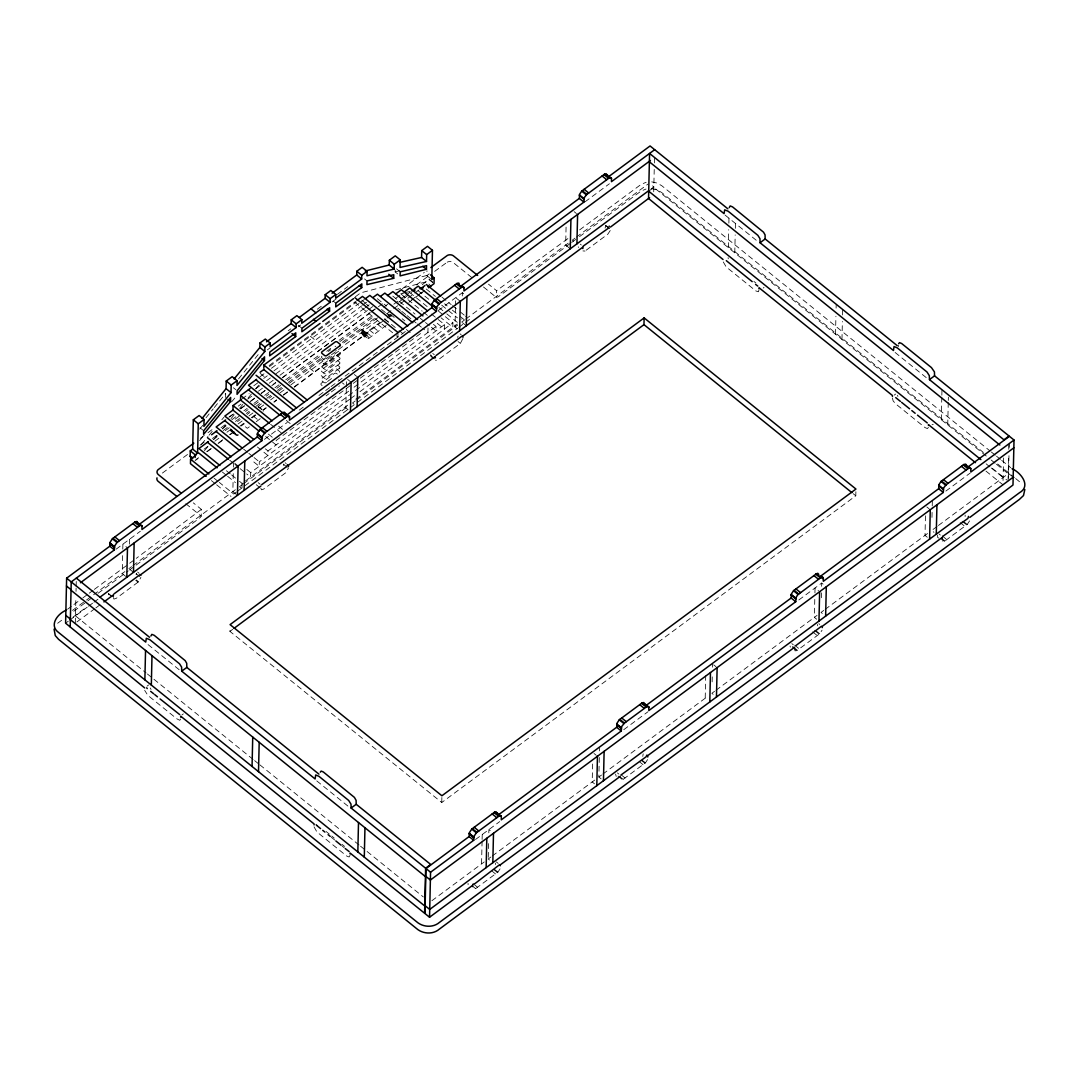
<?xml version="1.0" encoding="UTF-8"?>
<svg xmlns="http://www.w3.org/2000/svg" width="1079" height="1079" viewBox="0 0 1079 1079"><rect width="100%" height="100%" fill="white"/><g stroke="black" fill="none" stroke-linecap="round" stroke-linejoin="round"><path stroke-width="0.75" stroke-dasharray="5 3.75" d="M75.301 623.122L75.881 597.914M76.029 591.373L76.096 588.109M76.137 586.477L76.258 581.46M108.858 594.839L108.723 593.477M113.322 597.523L113.956 599.088L116.289 598.292L138.584 581.77L140.89 577.346M122.628 555.618L122.21 573.569L125.663 576.361M122.777 549.09L122.885 544.18L127.484 547.903M129.44 544.153L129.547 539.244L131.854 541.105M136.116 574.81L136.305 573.273M180.638 719.046L179.775 720.286L176.929 718.87L147.823 695.335L144.68 690.358M136.089 565.113L200.141 517.664L201.22 516.14L201.368 509.382L193.289 502.854M225.605 397.504L225.7 393.43L219.469 401.118M233.253 473.654L232.848 491.619L237.447 495.328M233.401 467.126L233.482 463.862M855.89 491.741L855.795 495.787L441.756 802.506L229.935 631.377L230.029 627.317M238.472 434.864L236.139 435.525L235.532 432.787L230.582 428.795L231.189 431.519L233.523 430.872M241.993 487.91L242.101 483.419L347.667 405.205M349.785 399.217L250.706 472.615L250.598 477.107L246.673 473.937M258.191 407.322L258.205 406.27L262.264 403.263M431.438 314.043L444.521 324.604L259.311 461.812L259.203 466.317L251.367 459.978M260.835 488.247L261.469 489.799L263.802 489.016L286.097 472.494L288.403 468.07M263.128 411.328L263.155 410.276L267.214 407.269M348.652 391.205L267.997 450.955L267.889 455.459L257.422 447.003M283.642 465.535L283.817 463.997M314.043 826.838L316.916 831.963L346.723 856.052L349.097 856.996L350.041 855.323M346.305 388.305L345.86 407.902L350.459 411.612M346.346 386.673L346.453 381.777M386.269 325.372L369.517 337.781C365.646 340.492 360.022 333.451 361.924 329.446L343.149 343.351M397.638 273.891L395.157 271.895L395.224 269.184M397.976 334.018L397.908 337.012L393.983 333.843M430.561 278.611L426.852 275.617L426.96 270.735M428.012 327.989L427.918 332.48L422.685 328.259M422.253 284.748L429.105 279.137L434.055 283.13M430.737 354.681L431.627 357.041M433.421 324.347L436.037 326.465L435.929 330.97L430.71 326.735M444.521 324.604L444.413 329.108L436.563 322.769M441.756 802.506L441.877 797.111M438.533 311.184L452.924 322.81L452.816 327.315L441.041 317.806M455.473 307.434L455.028 327.018L457.334 328.879M455.513 305.802L455.702 297.642L460.301 301.351M466.303 325.804L461.704 322.082L461.772 318.818M462.298 295.97L462.365 292.692L465.818 295.484M462.904 338.55L460.355 343.405L437.508 360.332L435.444 360.197M468.084 883.377L468.084 884.74M482.084 841.054L481.558 863.915L483.864 865.776M482.111 839.422L482.232 834.526L484.525 836.387M570.346 243.422L498.431 296.685L496.421 297.453L496.569 290.696L488.49 284.168M488.261 857.346L488.639 841.013M488.814 832.853L488.895 829.589L492.334 832.381M495.652 863.119L495.598 864.589M566.07 227.103L565.666 245.068L570.265 248.777M592.6 763.999L592.196 781.951L594.489 783.813M605.09 228.128L605.832 225.228M601.151 778.876L598.858 777.015L599.304 757.431M599.452 750.903L599.519 747.639M615.596 774.102L616.217 776.435M653.712 191.779L654.225 169.47M654.373 162.942L654.481 158.047M643.178 753.843L642.774 756.46M705.72 675.387L705.207 698.234L707.5 700.096M712.127 681.874L712.315 673.714M712.464 667.186L712.531 663.922M728.325 247.63L728.73 229.665M728.878 223.137L728.986 218.241M734.772 252.85L735.19 234.885M735.338 228.357L735.446 223.461M758.996 289.752L758.483 291.748L755.974 290.993L726.167 266.904L722.984 261.428M794.683 648.735L794.98 650.839L796.841 650.664L819.689 633.751L822.063 630.163M814.78 599.411L814.375 617.363L816.682 619.225M814.928 592.87L815.05 587.974L818.489 590.766M817.666 624.404L817.599 625.82M821.375 597.739L821.483 592.83M821.632 586.302L821.712 583.038L824.005 584.899M835.51 334.234L835.915 316.282M836.104 308.108L836.171 304.844M841.971 339.453L842.375 321.488M842.524 314.96L842.632 310.064M892.4 398.03L893.156 400.956L895.961 404.099L925.067 427.608L927.441 428.565L928.385 427.378M898.578 346.629L898.605 345.293M925.458 515.816L925.013 535.413L928.453 538.192M931.973 517.407L932.189 507.616M932.229 505.984L932.337 501.088M937.611 535.184L937.705 537.544L938.865 538.084M941.279 419.704L941.805 396.843M941.846 395.211L941.954 390.315M947.74 424.924L948.266 402.062M948.293 400.43L948.374 397.166M965.179 515.128L965.112 516.531M1003.551 457.968L1002.944 484.808L985.95 471.078M1008.056 481.032L1008.622 455.824M1008.771 449.282L1008.878 444.386M1008.474 478.186L1009.013 453.908M1009.162 447.38L1009.243 444.116M458.116 336.108L457.577 337.417M610.228 230.542L607.868 234.13L585.56 250.665M500.063 868.865L497.918 872.115L475.637 888.637L474.086 889.487L472.804 888.894M647.575 759.589L645.444 762.84L623.149 779.348L621.598 780.198L620.317 779.618M969.576 520.887L967.216 524.461L944.907 540.997L943.086 541.82L942.196 540.862M764.026 287.378L763.231 288.066M388.319 315.527L389.02 314.124L393.956 318.13M201.368 509.382L136.251 558.356M238.526 378.931L259.607 352.833M205.995 417.789L213.251 408.82M214.289 407.525L218.444 402.4M199.682 429.132L202.798 425.328M199.588 440.583L203.864 435.417M231.567 401.927L236.908 395.494M201.584 444.238L207.977 436.509M209.043 435.215L214.37 428.781M221.842 419.758L223.973 417.182M204.403 450.806L207.6 446.949M213.993 439.22L217.189 435.35M222.517 428.902L225.713 425.045M231.041 418.598L235.316 413.446M239.578 408.294L242.775 404.436M248.103 397.989L251.299 394.132M255.561 388.979L258.758 385.109M933.241 424.411L932.054 424.748M338.793 386.444L339.049 386.242A1.565 1.214 1.3 0 0 339.345 385.837M894.235 395.103L895.624 394.064M57.632 623.271L63.58 618.82M147.041 686.15L148.592 684.99M181.946 714.918L183.336 713.88M332.103 301.931L336.001 299.045M288.214 330.767L290.817 328.839M317.266 309.255L322.216 305.573M337.376 294.351L347.775 286.636M298.209 326.775L300.758 324.887M267.336 349.893L269.939 347.964M355.342 296.779L360.629 292.868L426.326 275.604M269.13 365.565L355.76 301.405M269.453 366.55L356.529 302.039M259.985 376.773L264.679 373.294M271.422 368.303L359.037 303.401M360.386 302.403L364.432 299.396M253.794 385.783L257.841 382.789M263.694 378.446L267.282 375.789M274.012 370.798L361.627 305.897M362.557 305.209L367.022 301.904M241.925 399.001L249.182 393.633M255.898 388.656L259.931 385.662M266.648 380.685L270.357 377.933M276.049 373.725L364.715 308.041M365.161 307.704L369.234 304.696M238.284 406.122L241.022 404.099M247.684 399.149L251.771 396.141M258.447 391.191L262.507 388.17M269.197 383.22L273.257 380.213M279.96 375.249L367.346 310.523M368.64 309.552L372.714 306.53M200.249 438.398L206.682 433.637M207.991 432.666L214.505 427.837M228.842 417.222L232.74 414.323M240.482 408.59L244.353 405.731M250.8 400.943L254.671 398.084M261.172 393.269L265.124 390.342M273.014 384.502L275.644 382.546M282.212 377.677L369.881 312.735M372.457 310.833L375.06 308.904M402.386 288.659L424.303 272.421M229.665 416.926L234.143 413.621M240.482 408.914L244.542 405.906M250.274 401.658L255.359 397.895M261.037 393.7L266.176 389.883M271.787 385.729L275.819 382.748M282.401 377.866L370.272 312.775M371.27 312.033L375.303 309.039M378.378 306.76L383.787 302.754M221.033 427.756L225.511 424.438M231.81 419.771L237.677 415.415M243.948 410.775L247.145 408.415M253.902 403.398L257.962 400.403M264.719 395.386L268.779 392.392M274.956 387.806L279.582 384.38M285.733 379.821L320.139 354.33M339.076 340.303L372.875 315.27M383.679 307.259L387.739 304.251M395.845 298.249L403.02 292.935M426.852 275.617L429.226 273.85M162.403 473.074L188.515 453.733M200.101 445.155L206.534 440.38M222.166 428.808L227.386 424.937M235.168 419.165L239.039 416.305M245.486 411.517L248.076 409.615M254.523 404.827L258.394 401.968M266.284 396.114L268.914 394.172M276.804 388.332L280.756 385.405M287.311 380.536L320.207 356.164M326.775 351.309L330.727 348.382M339.925 341.557L374.912 315.648M416.373 284.937L429.402 275.28M434.648 271.395L447.192 262.17M328.353 351.471L330.727 349.704M212.469 438.519L216.879 435.255M223.299 430.494L227.669 427.257M235.478 421.471L239.794 418.274M246.309 413.459L249.236 411.288M255.777 406.446L260.026 403.29M266.756 398.299L270.802 395.305M277.424 390.396L281.592 387.321M288.255 382.384L322.082 357.324M342.259 342.38L376.22 317.213M393.808 304.184L399.217 300.178M400.579 299.18L404.638 296.172M405.623 295.444L410.047 292.153M213.183 439.625L218.551 435.66M225.268 430.683L229.287 427.702M237.542 421.592L240.253 419.583M247.226 414.417L249.883 412.434M269.035 398.259L271.746 396.249M278.503 391.245L282.563 388.238M289.334 383.22L324.374 357.257M377.569 317.86L364.257 327.719C360.413 329.608 366.415 334.18 368.613 331.617M398.677 302.214L402.615 299.301M403.924 298.33L411.773 292.517M325.885 357.715L321.866 360.696A1.565 1.214 1.3 0 0 321.798 362.396L324.361 364.459A1.565 1.214 1.3 0 0 326.492 364.581L339.764 354.748A1.565 1.214 1.3 0 0 339.669 353.103L337.093 351.012A1.565 1.214 1.3 0 0 335.704 350.702M204.039 449.188L208.314 446.032M214.815 441.203L220.494 437.008M226.941 432.22L231.311 428.983M238.081 423.966L242.141 420.958M248.912 415.954L253.889 412.259M259.729 407.929L264.665 404.274M270.559 399.918L274.093 397.288M280.027 392.891L284.869 389.303M290.858 384.879L330.107 355.8M331.455 354.802L379.188 319.438M386.943 313.692L392.662 309.457M393.7 308.688L419.596 289.496M239.808 426.218L246.444 421.296M251.313 417.681L255.278 414.754M362.423 334.409L364.028 334.18L380.051 322.324M195.852 459.681L198.549 457.685M206.628 451.696L212.023 447.704M218.754 442.714L222.8 439.719M229.53 434.729L233.577 431.735M241.17 426.016L244.353 423.75M252.068 417.951L255.817 415.172M263.209 409.777L265.906 407.781M273.999 401.793L276.683 399.796M283.426 394.806L287.459 391.812M294.203 386.821L385.823 318.952M387.159 317.954L391.205 314.96M411.409 299.989L416.804 295.997M418.153 294.999L422.199 292.004M195.097 460.693L197.996 458.535M207.397 451.575L211.417 448.594M218.133 443.631L223.501 439.652M230.205 434.675L235.573 430.71M273.985 402.251L276.683 400.255M283.453 395.238L287.513 392.23M294.27 387.226L366.873 333.438L367.373 338.401M408.86 302.336L419.34 294.567M420.648 293.596L424.587 290.683M249.343 426.812L247.307 428.323L242.357 424.317M256.262 421.687L260.228 418.746L257.746 416.75M327.53 381.507L331.658 378.459M299.207 410.141L305.937 405.151M318.979 395.48L324.334 391.515M325.669 390.531L329.675 387.563M331.024 386.565L405.65 331.28M116.168 549.157L140.351 531.246M264.409 439.342L287.297 422.388M438.168 310.631L462.365 292.692M585.142 201.746L609.419 183.754M326.087 395.858L329.082 393.633M331.347 391.947L337.767 387.199M420.513 333.546L276.211 440.434L276.116 444.939L270.883 440.718M354.033 387.213L436.037 326.465M350.459 398.704L355.193 395.211M359.9 391.717L452.924 322.81M67.559 609.23L71.389 606.398M73.952 604.51L81.599 598.845M82.867 597.901L87.979 594.124M89.247 593.167L93.077 590.334M94.345 589.39L128.388 564.182M129.696 563.211L134.942 559.327M567.878 238.607L496.569 290.696M579.666 229.881L641.142 184.361L646.146 182.297M355.746 399.217L457.267 324.024M72.495 610.404L124.881 571.6M128.887 568.633L131.584 566.637M132.933 565.639L235.519 489.637M242.209 484.687L239.511 486.683L244.11 490.392M243.557 483.689L348.53 405.92M355.22 400.97L352.523 402.966L354.829 404.814M356.569 399.958L457.698 325.049M461.704 322.082L464.402 320.085M465.75 319.087L568.336 243.085M575.026 238.135L572.329 240.131L574.635 241.993M576.375 237.124L647.886 184.158M73.79 611.253L86.549 601.812M87.817 600.868L91.648 598.036M98.122 593.234L128.239 570.926M129.547 569.955L134.781 566.084M571.654 242.451L576.887 238.567M579.504 236.625L640.993 191.118L645.997 189.041M236.409 492.051L233.725 494.047L219.334 482.421M237.758 491.053L457.375 328.367M458.71 327.369L464.105 323.376M465.454 322.378L469.5 319.384L465.575 316.214M73.062 617.107L86.509 607.153M651.136 188.879L653.834 186.883L651.527 185.022M65.603 623.19L68.301 621.194M69.649 620.196L87.197 607.194M88.545 606.196L92.592 603.201M93.94 602.203L97.987 599.196M648.708 191.212L653.82 187.436L989.902 458.98M76.946 621.909L94.493 608.92M95.842 607.909L99.888 604.914M229.935 631.377L232.646 629.367M475.502 839.502L499.698 821.591M623.756 729.687L647.98 711.735M798.851 599.964L821.712 583.038M945.838 491.093L970.115 473.101M431.843 900.749L484.228 861.946M490.932 856.982L488.221 858.978L490.527 860.84M492.28 855.971L594.853 779.982M598.858 777.015L601.556 775.032M602.891 774.034L707.864 696.265M714.568 691.302L711.87 693.298L715.31 696.09M715.916 690.304L817.046 615.394M823.749 610.431L821.038 612.427L824.491 615.219M825.098 609.419L927.67 533.431M937.071 526.471L931.676 530.463L933.969 532.325M938.42 525.473L1008.568 473.506L1012.021 476.284M326.397 382.357L326.087 382.573A1.565 1.214 1.3 0 1 323.956 382.465L321.394 380.388A1.565 1.214 1.3 0 1 321.448 378.702L334.517 369.018A1.565 1.214 1.3 0 1 336.688 369.018L339.265 371.109A1.565 1.214 1.3 0 1 339.642 372.336M585.02 251.056L582.957 250.921M395.737 289.846L426.192 281.835L429.901 284.843M400.687 293.839L403.883 292.989M405.488 292.571L410.303 291.317M395.157 271.895L399.81 270.735M651.703 181.865L657.192 183.079L661.818 185.763L990.077 450.995M651.554 188.623L657.044 189.823L661.67 192.521L983.428 452.492M496.313 861.905L498.174 863.402M725.101 215.099L757.795 241.521M895.111 352.469L927.805 378.877M991.372 452.034L995.256 455.176M996.551 456.215L1000.422 459.357M1001.717 460.396L1010.74 467.693M997.684 464.01L1014.408 477.525M1015.676 478.55L1021.638 483.486M991.21 460.045L995.135 463.215M996.443 464.267L1008.218 473.775M992.37 468.353L1006.747 479.98M986.112 463.822L990.036 466.991M991.345 468.043L1003.106 477.552M753.87 281.39L755.893 283.022M605.818 225.565L609.271 228.343M605.818 225.713L609.271 228.505M963.763 521.683L967.216 524.461M962.05 521.17L966.649 524.893M960.162 522.573L964.761 526.282M574.149 211.673L576.442 213.534M926.821 506.955L929.127 508.802M942.196 535.885L946.782 539.608M580.3 244.151L581.325 244.973M939.121 534.051L940.335 535.036M941.454 538.219L944.907 540.997M940.915 538.61L944.368 541.388M853.206 493.696L855.795 495.787M471.833 277.586L453.18 262.534A4.829 3.736 1.3 0 0 447.192 262.17M483.473 286.987L496.421 297.453M429.091 279.69L434.041 283.683M442.026 297.197L451.184 304.588M452.492 305.64L459.034 310.927M460.342 311.979L464.267 315.149M426.232 289.01L435.39 296.415M444.548 303.806L447.165 305.923M452.384 310.145L458.926 315.432M460.234 316.484L464.159 319.654M396.492 268.819L400.201 271.814M441.702 305.155L457.402 317.846M418.059 290.642L431.141 301.203M438.991 307.542L445.533 312.829M446.827 313.881L457.294 322.338M409.656 292.436L427.972 307.232M460.086 333.843L461.138 334.692M818.813 623.689L819.77 624.458M401.253 294.243L422.186 311.143M423.494 312.209L427.419 315.378M458.049 341.544L460.355 343.405M816.25 630.959L819.689 633.751M814.537 630.46L819.136 634.169M812.649 631.849L817.248 635.571M392.783 296.091L415.01 314.056M420.244 318.292L424.168 321.461M425.477 322.513L429.402 325.683M364.527 278.935L367.008 280.931M397.841 308.176L400.457 310.293M401.766 311.345L405.691 314.515M406.999 315.581L416.143 322.972M417.452 324.024L421.376 327.193M377.353 298.681L386.511 306.072M402.197 318.75L404.814 320.868M390.49 314.407L394.199 317.401M381.494 309.417L385.405 312.586M386.714 313.638L391.947 317.873M406.338 329.5L411.571 333.721M794.67 645.161L799.269 648.884M432.746 353.453L434.271 354.694M791.824 643.597L793.294 644.783M792.782 646.564L797.381 650.286M792.256 646.955L796.841 650.664M430.723 355.531L434.163 358.484M361.721 300.11L365.43 303.105M366.307 304.089L368.924 306.193M384.623 318.871L397.692 329.446M399.001 330.498L402.926 333.667M430.737 356.083L434.19 358.875M384.434 319.074L389.384 323.066M354.748 302.147L392.675 332.791M377.488 324.226L382.438 328.218M373.401 327.247L378.351 331.24M369.571 330.093L374.507 334.085M333.357 301.162L335.825 303.159M366.455 332.386L371.405 336.392M361.924 329.446L366.873 333.573M361.924 329.958L366.86 333.95M361.91 330.498L366.847 334.49M361.897 331.105L366.833 335.11M364.567 333.789L369.517 337.781M361.883 331.739L366.82 335.731M361.87 332.292L368.978 338.172M361.856 332.71L366.806 336.702M361.856 332.898L368.505 338.415M361.87 333.344L366.82 337.349M363.137 334.544L368.087 338.536M361.978 333.816L367.696 338.536M298.236 325.251L301.945 328.259M310.347 336.243L315.297 340.236M354.344 374.507L356.636 376.355M713.678 664.839L715.984 666.701M347.681 379.444L351.12 382.222M337.309 374.116L336.581 373.523A1.565 1.214 1.3 0 0 334.409 373.523L321.353 383.207A1.565 1.214 1.3 0 0 321.286 384.893L322.5 385.864M338.55 379.7L339.062 380.105A1.565 1.214 1.3 0 1 339.359 380.442M342.434 382.937L344.12 384.299M309.619 368.195L314.569 372.188M260.214 373.388L265.164 377.38M286.34 420.419L290.251 423.588M258.205 406.27L263.155 410.411M258.205 406.796L261.914 409.791M233.428 387.766L235.91 389.762M278.598 426.151L282.523 429.321M270.64 424.317L282.415 433.825M253.39 416.157L258.34 420.149M268.374 434.095L272.286 437.265M265.65 436.482L269.575 439.652M285.18 462.77L286.205 463.592M265.38 448.837L267.997 450.955M283.804 464.523L287.257 467.315M641.992 760.048L645.444 762.84M641.452 760.452L644.905 763.244M230.569 429.307L237.919 435.269M230.555 429.685L235.505 433.852M232.457 431.546L237.393 435.538M230.582 430.359L235.519 434.351M231.985 431.667L236.921 435.673M230.704 430.858L236.503 435.66M639.564 761.855L643.017 764.633M243.611 449.134L247.536 452.303M248.844 453.355L252.769 456.525M254.078 457.59L259.311 461.812M199.966 427.756L203.675 430.764M246.781 469.446L250.706 472.615M621.585 775.167L625.038 777.959M234.669 463.161L238.108 465.939M594.003 753.493L596.309 755.354M258.191 482.677L260.16 484.255M617.39 772.901L618.874 774.102M229.679 460.207L233.603 463.377M234.912 464.429L238.837 467.598M240.131 468.664L245.365 472.885M619.697 776.57L623.149 779.348M617.997 776.044L622.596 779.753M256.236 484.687L259.675 487.479M226.401 470.727L230.326 473.897M231.634 474.962L238.176 480.249M239.484 481.301L242.101 483.419M222.382 472.062L226.307 475.232M227.602 476.284L235.451 482.623M214.101 478.199L218.025 481.369M211.39 480.587L215.314 483.756M216.623 484.808L231 496.434M185.804 503.691L201.22 516.14M137.613 572.086L139.151 573.327M136.291 573.799L139.744 576.591M130.033 569.564L133.486 572.356M136.278 579.922L138.584 581.77M494.479 869.323L497.918 872.115M135.738 580.327L138.045 582.174M493.939 869.728L497.379 872.52M492.051 871.131L495.504 873.923M474.072 884.443L477.525 887.235M472.184 885.846L475.637 888.637M108.723 593.814L112.162 596.593M108.709 593.963L112.162 596.754M148.066 644.595L179.451 669.951M316.767 780.899L349.461 807.321M75.476 615.866L146.097 672.932M147.391 673.984L152.625 678.205M153.933 679.271L253.322 759.576M254.631 760.628L258.555 763.797M259.864 764.849L359.253 845.154M360.561 846.219L365.794 850.441M367.103 851.493L423.332 896.932M326.195 831.558L329.243 834.027M331.739 836.05L334.247 838.073M342.083 844.398L344.592 846.422M331.347 837.304L334.719 840.028M342.097 846.017L344.188 847.703M578.546 247.496L578.25 246.808M790.381 647.117L790.057 646.038M151.073 689.468L150.224 687.97M897.917 396.492L897.512 395.238M728.285 258.812L728.096 257.638M321.96 356.205A1.565 1.214 1.3 0 0 321.906 357.891L324.469 359.954A1.565 1.214 1.3 0 0 326.6 360.076L339.872 350.243A1.565 1.214 1.3 0 0 339.925 348.733M335.029 346.521A1.565 1.214 1.3 0 1 335.798 346.211M339.656 359.24L326.397 369.072A1.565 1.214 1.3 0 1 324.253 368.964L321.69 366.887A1.565 1.214 1.3 0 1 321.758 365.201L334.827 355.517A1.565 1.214 1.3 0 1 336.985 355.517L339.575 357.608A1.565 1.214 1.3 0 1 339.656 359.24M339.561 363.744L326.29 373.577A1.565 1.214 1.3 0 1 324.159 373.455L321.704 371.486A1.565 1.214 1.3 0 1 321.663 369.706L334.719 360.022A1.565 1.214 1.3 0 1 336.891 360.022L339.467 362.099A1.565 1.214 1.3 0 1 339.561 363.744M339.453 368.249L326.182 378.082A1.565 1.214 1.3 0 1 324.051 377.96L321.488 375.897A1.565 1.214 1.3 0 1 321.555 374.197L334.611 364.527A1.565 1.214 1.3 0 1 336.783 364.513L339.372 366.604A1.565 1.214 1.3 0 1 339.453 368.249"/><path stroke-width="1.5" d="M137.451 522.735L136.871 521.467L135.253 521.818L112.405 538.745L110.045 542.332L109.802 546.203L66.628 578.182L65.603 623.19L144.694 687.943M70.202 626.899L71.227 581.905L114.401 549.912L114.644 546.041L117.004 542.467L140.324 525.271L141.915 525.662L141.983 529.492L261.914 440.637L262.399 436.118L265.083 432.76L287.837 415.995L289.428 416.386L289.496 420.203L436.402 311.372L436.847 306.746L439.315 303.685L462.149 286.879L463.903 287.311L463.983 290.939L583.914 202.097L584.373 197.47L586.841 194.409L609.662 177.603L611.415 178.035L611.496 181.663L654.67 149.684M113.349 596.255L113.376 594.92L103.935 601.92M126.809 577.292L127.484 547.903M133.486 572.356L134.147 542.966M140.931 575.417L140.958 574.487L260.889 486.049M144.869 679.851L145.544 650.462M150.885 636.044L151.829 634.371L154.203 635.315L185.183 660.631L186.721 663.315L186.829 667.402L181.717 671.178L315.122 778.971L315.688 774.965L318.898 776.287L348.679 800.456L350.985 804.125L351.12 808.05L425.625 868.244L424.6 913.252L350.095 853.057L350.082 853.894M151.33 685.071L151.991 655.681M180.679 717.103L180.706 716.186L314.11 823.965L314.083 824.895M181.717 671.178L181.609 667.092L179.519 663.774L149.833 639.685L146.326 638.269L145.732 642.099L66.628 578.182M202.083 418.477L226.077 388.656L226.239 381.062L232.16 376.679L237.097 380.671L231.189 385.055L231.014 392.648L203.904 426.367L204.066 419.515L199.116 415.523L193.316 419.812L192.655 449.107L190.282 450.86L190.147 456.7L192.628 458.696M195.946 455.176L190.565 459.168L190.457 463.673L206.156 476.352M195.164 457.496L195.232 454.866L197.605 453.099L198.266 423.804L204.066 419.515M230.542 401.496L230.636 397.423L203.675 430.764L203.594 434.392L230.542 401.496L228.074 399.5M241.116 399.594L233.064 405.569L232.956 410.074L259.108 431.209M237.097 380.671L236.989 385.459L264.8 351.471L264.908 347.02L270.236 343.055L265.299 339.062L259.958 343.014L259.864 347.478L234.103 378.945M237.447 495.328L238.108 465.939M250.153 388.48L240.671 395.507L240.563 400.012L269.332 423.251M244.11 490.392L244.785 461.003M140.081 523.774L257.315 436.928L257.571 433.043L259.931 429.469L282.779 412.542L284.384 412.191L284.964 413.635M252.054 766.454L252.729 737.065M263.815 368.033L263.883 365.039L320.072 323.417M264.463 360.507L264.544 356.825L237.137 390.76L237.056 394.334L264.463 360.507L261.995 358.511M258.515 771.674L259.189 742.285M270.236 343.055L270.155 346.777L296.105 327.557L296.185 323.848L301.85 319.64L296.9 315.648L291.236 319.843L291.155 323.565L266.513 341.814M288.444 466.667L288.471 465.211L435.376 356.38L435.35 357.837M295.686 336.581L295.767 332.831L269.763 352.091L269.683 355.814L295.686 336.581L291.977 333.573M301.85 319.64L301.769 323.282L330.066 302.322L330.147 298.681L335.812 294.486L330.862 290.494L325.197 294.688L325.116 298.317L299.396 317.374M329.567 311.197L329.648 307.744L301.945 328.259L301.877 331.725L329.567 311.197L327.099 309.201M335.812 294.486L335.731 298.195L361.667 278.989L361.748 275.266L367.089 271.315L362.139 267.322L356.812 271.274L356.717 274.983L332.076 293.245M350.459 411.612L351.12 382.222M357.122 406.675L357.783 377.286M361.735 287.607L361.829 283.898L335.825 303.159L335.744 306.895L361.735 287.607L359.267 285.611M367.089 271.315L366.981 275.779L394.186 269.022L394.294 264.234L400.201 259.85L395.251 255.858L389.344 260.228L389.236 265.016L394.186 269.022M351.12 808.05L356.218 804.273L356.097 800.348L354.398 797.381L323.295 771.944L321.151 771.08L320.301 772.159M357.837 851.911L358.498 822.535M364.297 857.131L364.958 827.741M393.7 278.301L393.781 274.727L367.008 280.931L366.927 284.613L393.7 278.301L388.75 274.295M400.201 259.85L400.026 267.444L426.515 261.455L426.664 254.617L432.463 250.315L427.513 246.322L421.727 250.611L421.565 257.463L426.515 261.455M426.461 269.291L426.542 265.663L400.201 271.814L400.107 275.887L426.461 269.291L422.752 266.297M432.463 250.315L431.802 279.609L434.176 277.856L430.467 274.848M287.567 414.511L431.802 307.663L432.045 303.617L434.176 300.38L457.024 283.453L458.804 283.062L459.452 284.465M434.176 277.856L434.041 283.683L428.511 287.769M496.799 813.08L496.205 811.813L494.6 812.163L471.752 829.09L469.392 832.664L469.136 836.549L425.976 868.528L424.951 913.535L429.55 917.244L472.723 885.266L472.683 886.601M429.55 917.244L430.561 872.237L473.735 840.258L473.991 836.387L476.352 832.799L499.671 815.616L501.263 816.007L501.317 819.824L621.261 730.982L621.733 726.45L624.431 723.105L647.184 706.34L648.776 706.732L648.843 710.548L795.749 601.718L795.978 597.672L797.651 594.866L820.418 577.912L823.034 577.332L823.331 581.284L943.262 492.442L943.707 487.802L946.175 484.741L968.996 467.949L970.763 468.38L970.844 472.009L1014.017 440.03L1009.418 436.307L968.942 466.29M459.627 330.74L460.301 301.351M462.931 337.282L462.958 335.947L582.903 247.104L582.862 248.561M466.303 325.804L466.964 296.415M486.157 867.624L486.818 838.248M492.82 862.687L493.494 833.312M500.278 865.749L500.305 864.832L620.223 776.394M570.265 248.777L570.926 219.401M576.928 243.841L577.602 214.451M460.733 286.232L579.315 198.388L579.558 194.341L581.702 191.104L604.55 174.178L606.317 173.786L606.964 175.337M596.795 785.674L597.456 756.285M610.471 227.076L649.598 197.686M603.458 780.737L604.119 751.348M499.415 814.119L616.662 727.259L616.905 723.389L619.265 719.801L642.113 702.888L643.731 702.537L644.298 703.967M233.995 628.369L643.974 324.644L644.136 317.9L855.944 489.043L441.904 795.762L230.083 624.62L644.136 317.9M647.778 757.013L647.818 755.556L794.71 647.171M709.807 701.957L710.468 672.568M723.038 259.5L648.546 198.469L649.571 153.461L724.076 213.655L724.67 209.825L728.177 211.241L757.863 235.33L759.953 238.661L760.061 242.748L893.466 350.527L894.032 346.534L897.242 347.843L927.023 372.026L929.329 375.681L929.464 379.619L1003.969 439.814L1009.067 436.024L934.562 375.829L934.441 371.904L931.447 367.588L901.639 343.5L899.495 342.65L898.645 343.715M716.469 697.021L717.13 667.631M729.229 207.6L730.173 205.927L732.547 206.885L763.527 232.187L765.065 234.871L765.173 238.958L760.061 242.748M759.023 288.673L759.05 287.742L892.454 395.534L892.427 396.452M646.914 704.857L791.15 598.009L791.393 593.963L793.524 590.712L816.371 573.799L817.788 573.313L818.772 574.379M818.974 621.086L819.635 591.697M822.279 627.627L822.306 626.292L942.237 537.436L942.21 538.907M825.637 616.136L826.312 586.76M928.426 425.45L928.439 424.613L975.497 462.635M929.612 539.122L930.273 509.733M936.275 534.186L936.936 504.797M820.08 576.577L938.663 488.72L938.905 484.687L941.036 481.436L963.884 464.509L965.665 464.132L966.312 465.535M969.819 517.421L1012.992 485.024L1014.017 440.03M54.085 629.151L55.272 635.612L58.549 639.308L416.386 928.426C422.604 934.023 432.922 934.751 439.369 929.113L1019.385 499.429L1023.499 495.544L1024.821 489.475M499.442 864.792L475.003 883.566L472.899 884.254M821.497 626.252L795.709 645.701M462.136 336.001L436.226 355.396M140.081 574.608L113.969 593.909M322.742 321.434L353.521 298.64M260.079 372.268L264.126 369.274M357.095 300.407L362.49 296.415L403.033 329.162M256.6 379.282L248.507 385.27L283.817 413.81M365.781 298.397L369.814 295.403L407.741 326.047M373.388 297.184L377.461 294.176L412.771 322.702M380.833 296.105L384.866 293.11L417.56 319.532M232.902 410.114L224.837 416.089L253.605 439.328M387.509 295.579L392.877 291.6L422.955 315.904M193.815 443.159L157.952 469.81A4.829 3.736 1.3 0 0 158.154 474.45L181.326 493.197M430.872 267.565L447.353 255.426A4.829 3.736 1.3 0 1 453.342 255.777L477.66 275.428M225.619 419.933L216.151 426.947L242.303 448.082M395.953 293.744L401.361 289.738L427.513 310.873M211.592 434.743L216.987 430.75M404.369 291.937L409.764 287.945L431.991 305.91M208.409 441.527L198.941 448.54L219.86 465.454M414.107 289.145L418.166 286.137L436.469 300.933M420.945 288.498L424.991 285.503M609.595 175.944L650.071 145.962L727.866 208.827M80.453 582.741L650.448 160.488M66.291 610.188C57.713 613.573 48.595 625.361 58.698 632.564L416.534 921.682C422.752 927.266 433.084 927.994 439.517 922.356L1019.534 492.685C1031.524 485.955 1020.667 472.386 1012.008 468.718M99.942 597.2L648.439 190.875M929.464 379.619L934.562 375.829M425.625 868.244L430.723 864.468L356.218 804.273M1013.842 447.825L430.386 880.046L425.787 876.337M1013.168 477.215L429.725 909.435L425.126 905.726M261.698 484.673L286.542 466.641L287.527 464.671M620.911 775.046L646.065 756.838L646.914 755.071M411.895 290.885L415.105 290.049M419.92 288.781L423.116 287.945M427.931 286.677L431.128 285.841M365.241 270.977L389.236 265.016M399.756 262.386L421.565 257.463M942.587 536.506L967.903 518.433L968.51 516.382M583.132 246.174L608.421 228.195L609.257 226.104M349.164 851.587L345.226 848.539M179.707 714.595L160.07 698.936M757.809 286.083L755.556 284.37M927.279 422.941L917.501 415.145M895.732 397.625L900.385 401.375M901.585 402.332L909.597 408.793M911.809 410.573L915.154 413.27M150.655 691.342L153.784 693.864M154.836 694.701L157.453 696.818M765.173 238.958L897.269 345.698M649.383 161.823L999.855 445.007M648.708 191.212L980.878 459.6M606.938 174.758L611.537 178.467M966.285 465.089L970.884 468.812M604.55 174.178L609.136 177.887M963.884 464.509L968.483 468.232M603.984 174.582L608.583 178.291M963.331 464.914L967.93 468.637M602.095 175.971L606.695 179.694M961.443 466.317L966.042 470.039M584.117 189.297L588.716 193.006M943.464 479.629L948.063 483.352M582.242 190.686L586.841 194.409M941.576 481.032L946.175 484.741M581.702 191.104L586.302 194.813M941.036 481.436L945.636 485.159M579.423 194.908L584.022 198.63M938.77 485.253L943.37 488.976M579.383 195.353L583.982 199.237M938.73 485.685L943.329 489.583M579.315 198.388L583.914 202.097M938.663 488.72L943.262 492.442M643.974 324.644L851.911 492.644M421.727 250.611L426.664 254.617M461.731 285.895L464.024 287.756M821.065 576.24L823.371 578.088M821.092 576.672L823.385 578.519M821.092 576.82L823.385 578.681M457.024 283.453L461.623 287.176M816.371 573.799L820.971 577.508M456.471 283.858L461.07 287.58M815.818 574.203L820.418 577.912M454.583 285.261L459.182 288.97M813.93 575.593L818.529 579.315M426.34 284.505L440.718 296.132M389.344 260.228L394.294 264.234M436.604 298.573L441.203 302.282M795.951 588.918L800.551 592.627M434.716 299.975L439.315 303.685M794.063 590.307L798.662 594.03M434.176 300.38L438.775 304.089M793.524 590.712L798.123 594.435M431.91 304.197L436.509 307.906M791.258 594.529L795.857 598.252M431.87 304.629L436.469 308.351M791.217 594.974L795.816 598.683M431.87 304.804L436.469 308.513M791.217 595.136L795.816 598.858M431.802 307.663L436.402 311.372M791.15 598.009L795.749 601.718M356.812 271.274L361.748 275.266M356.717 274.983L361.667 278.989M354.856 297.642L398.016 332.521M325.197 294.688L330.147 298.681M325.116 298.317L330.066 302.322M310.968 308.796L315.918 312.802M313.463 319.303L315.931 321.299M291.236 319.843L296.185 323.848M291.155 323.565L296.105 327.557M259.958 343.014L264.908 347.02M259.864 347.478L264.8 351.471M263.883 365.039L307.043 399.904M263.789 369.531L304.318 402.292M256.047 375.263L296.59 408.024M255.939 379.768L293.866 410.411M284.95 413.068L289.536 416.777M644.284 703.414L648.884 707.123M284.964 413.459L289.563 417.344M644.311 703.805L648.911 707.514M282.779 412.542L287.378 416.251M642.113 702.888L646.712 706.597M282.239 412.933L286.839 416.642M641.573 703.279L646.173 706.988M280.351 414.336L284.95 418.045M639.685 704.668L644.284 708.39M248.413 389.775L279.798 415.132M226.239 381.062L231.189 385.055M240.671 395.507L272.056 420.864M226.077 388.656L231.014 392.648M262.372 427.648L266.972 431.357M621.72 717.98L626.319 721.703M233.064 405.569L261.833 428.822M260.484 429.037L265.083 432.76M619.832 719.383L624.431 723.105M259.931 429.469L264.53 433.178M619.265 719.801L623.864 723.523M257.422 433.677L262.022 437.4M616.77 724.022L621.369 727.732M257.382 434.163L261.981 437.872M616.716 724.508L621.315 728.217M257.368 434.311L261.968 438.034M616.716 724.656L621.315 728.379M257.315 436.928L261.914 440.637M616.662 727.259L621.261 730.982M224.729 420.581L250.894 441.716M216.056 431.438L239.592 450.469M193.316 419.812L198.266 423.804M207.546 437.737L231.081 456.768M207.438 442.242L228.37 459.155M198.833 453.045L217.149 467.841M192.655 449.107L197.605 453.099M190.282 450.86L195.232 454.866M190.16 456.147L192.628 458.143M190.565 459.168L208.867 473.964M176.632 496.273L157.993 481.207A4.829 3.736 1.3 0 1 157.008 477.849M137.424 522.344L142.023 526.066M496.772 812.689L501.371 816.398M135.253 521.818L139.852 525.54M494.6 812.163L499.199 815.872M134.713 522.209L139.312 525.932M494.061 812.554L498.66 816.264M132.838 523.612L137.438 527.321M492.172 813.944L496.772 817.666M114.86 536.924L119.459 540.646M474.194 827.269L478.793 830.978M112.971 538.327L117.571 542.036M472.319 828.659L476.918 832.381M112.405 538.745L117.004 542.467M471.752 829.09L476.352 832.799M109.91 542.953L114.509 546.675M469.244 833.298L473.843 837.021M109.856 543.438L114.455 547.161M109.856 543.6L114.455 547.309M109.802 546.203L114.401 549.912M469.136 836.549L473.735 840.258M76.326 578.115L149.522 637.257M186.829 667.402L318.925 774.129M425.976 868.528L430.561 872.237M66.453 585.991L71.052 589.714M71.039 590.267L425.436 876.607M65.779 615.381L70.378 619.09M70.364 619.656L424.762 905.996M726.315 260.659L752.198 281.646M320.584 828.578L317.226 825.867M322.742 830.331L324.914 832.084M328.097 834.674L330.228 836.4M335.839 840.946L341.058 845.181M316.808 825.475L316.174 824.72M147.257 688.55L146.636 687.795M339.966 345.739L326.694 355.571A1.565 1.214 1.3 0 1 324.563 355.463L322.001 353.386A1.565 1.214 1.3 0 1 322.068 351.7L335.124 342.016A1.565 1.214 1.3 0 1 337.295 342.016L339.885 344.107A1.565 1.214 1.3 0 1 339.966 345.739M473.802 837.493L469.203 833.784L473.802 837.655"/></g></svg>
